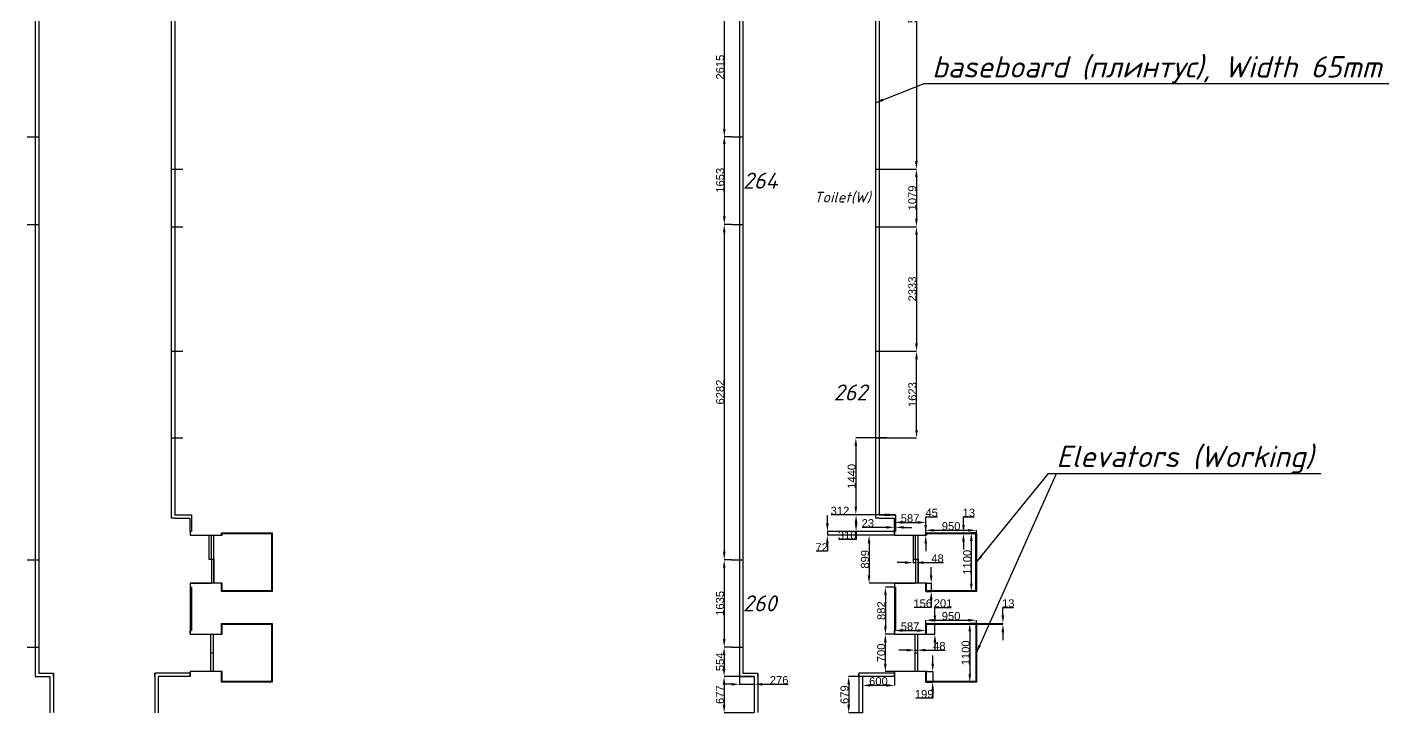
# Model space of a CAD drawing. Header units: millimetres. Extents: x 137411 to 273116, y -37 to 79573.
# Drawn here: x 139270 to 164797, y 13744 to 26584 of the extents above; entities that cross this region are included whole.
import ezdxf
from ezdxf.enums import TextEntityAlignment as Align

# ---------------------------------------------------------------- set-up
doc = ezdxf.new("R2010")
doc.units = ezdxf.units.MM
doc.header["$LTSCALE"] = 0.001
doc.linetypes.add('ACAD_ISO02W100', pattern=[15, 12, -3])
doc.styles.add('GOST', font='ISOCPEUI.TTF')
doc.styles.get("Standard").update_dxf_attribs({"font": 'Arial.ttf'})
doc.dimstyles.new('Copy of ISO-25', dxfattribs={"dimtxt": 150, "dimasz": 150, "dimexe": 1.25, "dimexo": 0.625, "dimtad": 1, "dimtoh": 1, "dimtxsty": 'Standard', "dimcen": 2.5, "dimadec": 0, "dimazin": 0, "dimtfac": 1, "dimtmove": 0, "dimatfit": 3, "dimfxl": 1, "dimarcsym": 0})

# ---------------------------------------------------------------- blocks, each defined once
blk = doc.blocks.new('*D78')
at = {"color": 0, "lineweight": -2, "transparency": 16777216}
for p, q in [((155240, 29862), (155941, 29862)), ((155940, 29712), (155940, 24077)), ((155240, 23927), (155941, 23927))]:
    blk.add_line(p, q, dxfattribs=at)
at = {"color": 0, "transparency": 16777216}
for points in [[(155915, 29712), (155965, 29712), (155940, 29862)], [(155915, 24077), (155965, 24077), (155940, 23927)]]:
    blk.add_solid(points, dxfattribs=at)
at = {"layer": 'Defpoints', "color": 0, "transparency": 16777216}
for p in [(155240, 29862), (155240, 23927), (155940, 23927)]:
    blk.add_point(p, dxfattribs=at)
at = {"color": 0, "transparency": 16777216, "insert": (155862, 26894), "char_height": 150, "attachment_point": 5, "rotation": 90}
blk.add_mtext('5935', dxfattribs=at)
blk = doc.blocks.new('*D88')
at = {"color": 0, "lineweight": -2, "transparency": 16777216}
for p, q in [((152339, 27145), (152338, 27145)), ((152339, 26995), (152339, 24680)), ((152473, 24530), (152338, 24530))]:
    blk.add_line(p, q, dxfattribs=at)
at = {"color": 0, "transparency": 16777216}
for points in [[(152314, 26995), (152364, 26995), (152339, 27145)], [(152314, 24680), (152364, 24680), (152339, 24530)]]:
    blk.add_solid(points, dxfattribs=at)
at = {"layer": 'Defpoints', "color": 0, "transparency": 16777216}
for p in [(152339, 27145), (152339, 24530), (152474, 24530)]:
    blk.add_point(p, dxfattribs=at)
at = {"color": 0, "transparency": 16777216, "insert": (152262, 25837), "char_height": 150, "attachment_point": 5, "rotation": 90}
blk.add_mtext('2615', dxfattribs=at)
blk = doc.blocks.new('*D89')
at = {"color": 0, "lineweight": -2, "transparency": 16777216}
for p, q in [((152337, 24545), (152340, 24545)), ((152339, 24395), (152339, 23042)), ((152473, 22892), (152338, 22892))]:
    blk.add_line(p, q, dxfattribs=at)
at = {"color": 0, "transparency": 16777216}
for points in [[(152314, 24395), (152364, 24395), (152339, 24545)], [(152314, 23042), (152364, 23042), (152339, 22892)]]:
    blk.add_solid(points, dxfattribs=at)
at = {"layer": 'Defpoints', "color": 0, "transparency": 16777216}
for p in [(152337, 24545), (152339, 22892), (152474, 22892)]:
    blk.add_point(p, dxfattribs=at)
at = {"color": 0, "transparency": 16777216, "insert": (152262, 23718), "char_height": 150, "attachment_point": 5, "rotation": 90}
blk.add_mtext('1653', dxfattribs=at)
blk = doc.blocks.new('*D90')
at = {"color": 0, "lineweight": -2, "transparency": 16777216}
for p, q in [((152337, 22892), (152337, 22892)), ((152338, 22742), (152338, 16760)), ((152473, 16610), (152337, 16610))]:
    blk.add_line(p, q, dxfattribs=at)
at = {"color": 0, "transparency": 16777216}
for points in [[(152313, 22742), (152363, 22742), (152338, 22892)], [(152313, 16760), (152363, 16760), (152338, 16610)]]:
    blk.add_solid(points, dxfattribs=at)
at = {"layer": 'Defpoints', "color": 0, "transparency": 16777216}
for p in [(152338, 22892), (152338, 16610), (152474, 16610)]:
    blk.add_point(p, dxfattribs=at)
at = {"color": 0, "transparency": 16777216, "insert": (152261, 19751), "char_height": 150, "attachment_point": 5, "rotation": 90}
blk.add_mtext('6282', dxfattribs=at)
blk = doc.blocks.new('*D91')
at = {"color": 0, "lineweight": -2, "transparency": 16777216}
for p, q in [((152336, 16610), (152335, 16610)), ((152337, 16460), (152337, 15125)), ((152473, 14975), (152335, 14975))]:
    blk.add_line(p, q, dxfattribs=at)
at = {"color": 0, "transparency": 16777216}
for points in [[(152312, 16460), (152362, 16460), (152337, 16610)], [(152312, 15125), (152362, 15125), (152337, 14975)]]:
    blk.add_solid(points, dxfattribs=at)
at = {"layer": 'Defpoints', "color": 0, "transparency": 16777216}
for p in [(152337, 16610), (152337, 14975), (152474, 14975)]:
    blk.add_point(p, dxfattribs=at)
at = {"color": 0, "transparency": 16777216, "insert": (152259, 15792), "char_height": 150, "attachment_point": 5, "rotation": 90}
blk.add_mtext('1635', dxfattribs=at)
blk = doc.blocks.new('*D92')
at = {"color": 0, "lineweight": -2, "transparency": 16777216}
for p, q in [((152335, 14975), (152334, 14975)), ((152335, 14825), (152335, 14571)), ((152623, 14421), (152334, 14421))]:
    blk.add_line(p, q, dxfattribs=at)
at = {"color": 0, "transparency": 16777216}
for points in [[(152310, 14825), (152360, 14825), (152335, 14975)], [(152310, 14571), (152360, 14571), (152335, 14421)]]:
    blk.add_solid(points, dxfattribs=at)
at = {"layer": 'Defpoints', "color": 0, "transparency": 16777216}
for p in [(152335, 14975), (152335, 14421), (152624, 14421)]:
    blk.add_point(p, dxfattribs=at)
at = {"color": 0, "transparency": 16777216, "insert": (152259, 14698), "char_height": 150, "attachment_point": 5, "rotation": 90}
blk.add_mtext('554', dxfattribs=at)
blk = doc.blocks.new('*D93')
at = {"color": 0, "lineweight": -2, "transparency": 16777216}
for p, q in [((152624, 14420), (152624, 14276)), ((152900, 14420), (152900, 14276)), ((152474, 14277), (152324, 14277)), ((152624, 14277), (152900, 14277)), ((153050, 14277), (153535, 14277))]:
    blk.add_line(p, q, dxfattribs=at)
at = {"color": 0, "transparency": 16777216}
for points in [[(152474, 14302), (152474, 14252), (152624, 14277)], [(153050, 14302), (153050, 14252), (152900, 14277)]]:
    blk.add_solid(points, dxfattribs=at)
at = {"layer": 'Defpoints', "color": 0, "transparency": 16777216}
for p in [(152624, 14421), (152900, 14421), (152900, 14277)]:
    blk.add_point(p, dxfattribs=at)
at = {"color": 0, "transparency": 16777216, "insert": (153367, 14354), "char_height": 150, "attachment_point": 5}
blk.add_mtext('276', dxfattribs=at)
blk = doc.blocks.new('*D94')
at = {"color": 0, "lineweight": -2, "transparency": 16777216}
for p, q in [((152899, 14421), (152334, 14421)), ((152335, 14271), (152335, 13894)), ((152899, 13744), (152334, 13744))]:
    blk.add_line(p, q, dxfattribs=at)
at = {"color": 0, "transparency": 16777216}
for points in [[(152310, 14271), (152360, 14271), (152335, 14421)], [(152310, 13894), (152360, 13894), (152335, 13744)]]:
    blk.add_solid(points, dxfattribs=at)
at = {"layer": 'Defpoints', "color": 0, "transparency": 16777216}
for p in [(152900, 14421), (152335, 13744), (152900, 13744)]:
    blk.add_point(p, dxfattribs=at)
at = {"color": 0, "transparency": 16777216, "insert": (152258, 14082), "char_height": 150, "attachment_point": 5, "rotation": 90}
blk.add_mtext('677', dxfattribs=at)
blk = doc.blocks.new('*D95')
at = {"color": 0, "lineweight": -2, "transparency": 16777216}
for p, q in [((155940, 23927), (155940, 23927)), ((155941, 23777), (155941, 22998)), ((155390, 22848), (155942, 22848))]:
    blk.add_line(p, q, dxfattribs=at)
at = {"color": 0, "transparency": 16777216}
for points in [[(155916, 23777), (155966, 23777), (155941, 23927)], [(155916, 22998), (155966, 22998), (155941, 22848)]]:
    blk.add_solid(points, dxfattribs=at)
at = {"layer": 'Defpoints', "color": 0, "transparency": 16777216}
for p in [(155941, 23927), (155390, 22848), (155941, 22848)]:
    blk.add_point(p, dxfattribs=at)
at = {"color": 0, "transparency": 16777216, "insert": (155864, 23387), "char_height": 150, "attachment_point": 5, "rotation": 90}
blk.add_mtext('1079', dxfattribs=at)
blk = doc.blocks.new('*D96')
at = {"color": 0, "lineweight": -2, "transparency": 16777216}
for p, q in [((155942, 22848), (155941, 22848)), ((155942, 22698), (155942, 20665)), ((155390, 20515), (155943, 20515))]:
    blk.add_line(p, q, dxfattribs=at)
at = {"color": 0, "transparency": 16777216}
for points in [[(155917, 22698), (155967, 22698), (155942, 22848)], [(155917, 20665), (155967, 20665), (155942, 20515)]]:
    blk.add_solid(points, dxfattribs=at)
at = {"layer": 'Defpoints', "color": 0, "transparency": 16777216}
for p in [(155942, 22848), (155390, 20515), (155942, 20515)]:
    blk.add_point(p, dxfattribs=at)
at = {"color": 0, "transparency": 16777216, "insert": (155865, 21681), "char_height": 150, "attachment_point": 5, "rotation": 90}
blk.add_mtext('2333', dxfattribs=at)
blk = doc.blocks.new('*D97')
at = {"color": 0, "lineweight": -2, "transparency": 16777216}
for p, q in [((155943, 20515), (155945, 20515)), ((155943, 19042), (155943, 20365)), ((155390, 18892), (155945, 18892))]:
    blk.add_line(p, q, dxfattribs=at)
at = {"color": 0, "transparency": 16777216}
for points in [[(155918, 20365), (155968, 20365), (155943, 20515)], [(155918, 19042), (155968, 19042), (155943, 18892)]]:
    blk.add_solid(points, dxfattribs=at)
at = {"layer": 'Defpoints', "color": 0, "transparency": 16777216}
for p in [(155942, 20515), (155943, 20515), (155390, 18892)]:
    blk.add_point(p, dxfattribs=at)
at = {"color": 0, "transparency": 16777216, "insert": (155866, 19703), "char_height": 150, "attachment_point": 5, "rotation": 90}
blk.add_mtext('1623', dxfattribs=at)
blk = doc.blocks.new('*D105')
at = {"color": 0, "lineweight": -2, "transparency": 16777216}
for p, q in [((155528, 16097), (155359, 16097)), ((155360, 15947), (155360, 15365)), ((155528, 15215), (155359, 15215))]:
    blk.add_line(p, q, dxfattribs=at)
at = {"color": 0, "transparency": 16777216}
for points in [[(155335, 15947), (155385, 15947), (155360, 16097)], [(155335, 15365), (155385, 15365), (155360, 15215)]]:
    blk.add_solid(points, dxfattribs=at)
at = {"layer": 'Defpoints', "color": 0, "transparency": 16777216}
for p in [(155529, 16097), (155360, 15215), (155529, 15215)]:
    blk.add_point(p, dxfattribs=at)
at = {"color": 0, "transparency": 16777216, "insert": (155283, 15656), "char_height": 150, "attachment_point": 5, "rotation": 90}
blk.add_mtext('882', dxfattribs=at)
blk = doc.blocks.new('*D109')
at = {"color": 0, "lineweight": -2, "transparency": 16777216}
for p, q in [((154929, 14422), (154929, 14255)), ((155529, 14422), (155529, 14255)), ((155379, 14256), (155079, 14256))]:
    blk.add_line(p, q, dxfattribs=at)
at = {"color": 0, "transparency": 16777216}
for points in [[(155079, 14281), (155079, 14231), (154929, 14256)], [(155379, 14281), (155379, 14231), (155529, 14256)]]:
    blk.add_solid(points, dxfattribs=at)
at = {"layer": 'Defpoints', "color": 0, "transparency": 16777216}
for p in [(154929, 14423), (155529, 14423), (154929, 14256)]:
    blk.add_point(p, dxfattribs=at)
at = {"color": 0, "transparency": 16777216, "insert": (155229, 14334), "char_height": 150, "attachment_point": 5}
blk.add_mtext('600', dxfattribs=at)
blk = doc.blocks.new('*D110')
at = {"color": 0, "lineweight": -2, "transparency": 16777216}
for p, q in [((154928, 14423), (154669, 14423)), ((154671, 14273), (154671, 13894)), ((154928, 13744), (154669, 13744))]:
    blk.add_line(p, q, dxfattribs=at)
at = {"color": 0, "transparency": 16777216}
for points in [[(154646, 14273), (154696, 14273), (154671, 14423)], [(154646, 13894), (154696, 13894), (154671, 13744)]]:
    blk.add_solid(points, dxfattribs=at)
at = {"layer": 'Defpoints', "color": 0, "transparency": 16777216}
for p in [(154929, 14423), (154671, 13744), (154929, 13744)]:
    blk.add_point(p, dxfattribs=at)
at = {"color": 0, "transparency": 16777216, "insert": (154593, 14083), "char_height": 150, "attachment_point": 5, "rotation": 90}
blk.add_mtext('679', dxfattribs=at)
blk = doc.blocks.new('*D115')
at = {"color": 0, "lineweight": -2, "transparency": 16777216}
for p, q in [((155389, 18892), (154803, 18892)), ((154805, 18742), (154805, 17602)), ((155551, 17452), (154803, 17452))]:
    blk.add_line(p, q, dxfattribs=at)
at = {"color": 0, "transparency": 16777216}
for points in [[(154780, 18742), (154830, 18742), (154805, 18892)], [(154780, 17602), (154830, 17602), (154805, 17452)]]:
    blk.add_solid(points, dxfattribs=at)
at = {"layer": 'Defpoints', "color": 0, "transparency": 16777216}
for p in [(155390, 18892), (154805, 17452), (155552, 17452)]:
    blk.add_point(p, dxfattribs=at)
at = {"color": 0, "transparency": 16777216, "insert": (154728, 18172), "char_height": 150, "attachment_point": 5, "rotation": 90}
blk.add_mtext('1440', dxfattribs=at)
blk = doc.blocks.new('*D116')
at = {"color": 0, "lineweight": -2, "transparency": 16777216}
for p, q in [((155240, 17450), (154342, 17450)), ((155240, 17451), (155240, 17449)), ((155402, 17450), (155390, 17450)), ((155552, 17451), (155552, 17449))]:
    blk.add_line(p, q, dxfattribs=at)
at = {"color": 0, "transparency": 16777216}
for points in [[(155390, 17475), (155390, 17425), (155240, 17450)], [(155402, 17475), (155402, 17425), (155552, 17450)]]:
    blk.add_solid(points, dxfattribs=at)
at = {"layer": 'Defpoints', "color": 0, "transparency": 16777216}
for p in [(155240, 17452), (155552, 17452), (155552, 17450)]:
    blk.add_point(p, dxfattribs=at)
at = {"color": 0, "transparency": 16777216, "insert": (154508, 17527), "char_height": 150, "attachment_point": 5}
blk.add_mtext('312', dxfattribs=at)
blk = doc.blocks.new('*D117')
at = {"color": 0, "lineweight": -2, "transparency": 16777216}
for p, q in [((155551, 17450), (154808, 17450)), ((155551, 17140), (154808, 17140)), ((154809, 17300), (154809, 17290)), ((154809, 17140), (154809, 16990)), ((154809, 16990), (154478, 16990))]:
    blk.add_line(p, q, dxfattribs=at)
at = {"color": 0, "transparency": 16777216}
for points in [[(154784, 17300), (154834, 17300), (154809, 17450)], [(154784, 17290), (154834, 17290), (154809, 17140)]]:
    blk.add_solid(points, dxfattribs=at)
at = {"layer": 'Defpoints', "color": 0, "transparency": 16777216}
for p in [(155552, 17450), (154809, 17140), (155552, 17140)]:
    blk.add_point(p, dxfattribs=at)
at = {"color": 0, "transparency": 16777216, "insert": (154643, 17067), "char_height": 150, "attachment_point": 5}
blk.add_mtext('310', dxfattribs=at)
blk = doc.blocks.new('*D118')
at = {"color": 0, "lineweight": -2, "transparency": 16777216}
for p, q in [((155379, 17217), (154921, 17217)), ((155529, 17141), (155529, 17218)), ((155552, 17217), (155529, 17217)), ((155552, 17141), (155552, 17218)), ((155702, 17217), (155852, 17217))]:
    blk.add_line(p, q, dxfattribs=at)
at = {"color": 0, "transparency": 16777216}
for points in [[(155379, 17242), (155379, 17192), (155529, 17217)], [(155702, 17242), (155702, 17192), (155552, 17217)]]:
    blk.add_solid(points, dxfattribs=at)
at = {"layer": 'Defpoints', "color": 0, "transparency": 16777216}
for p in [(155529, 17140), (155552, 17217), (155552, 17140)]:
    blk.add_point(p, dxfattribs=at)
at = {"color": 0, "transparency": 16777216, "insert": (155030, 17294), "char_height": 150, "attachment_point": 5}
blk.add_mtext('23', dxfattribs=at)
blk = doc.blocks.new('*D119')
at = {"color": 0, "lineweight": -2, "transparency": 16777216}
for p, q in [((154271, 17290), (154271, 17440)), ((155528, 17140), (154270, 17140)), ((154271, 17140), (154271, 17068)), ((155528, 17068), (154270, 17068)), ((154271, 16918), (154271, 16768)), ((154271, 16768), (154059, 16768))]:
    blk.add_line(p, q, dxfattribs=at)
at = {"color": 0, "transparency": 16777216}
for points in [[(154246, 17290), (154296, 17290), (154271, 17140)], [(154246, 16918), (154296, 16918), (154271, 17068)]]:
    blk.add_solid(points, dxfattribs=at)
at = {"layer": 'Defpoints', "color": 0, "transparency": 16777216}
for p in [(155529, 17140), (154271, 17068), (155529, 17068)]:
    blk.add_point(p, dxfattribs=at)
at = {"color": 0, "transparency": 16777216, "insert": (154165, 16844), "char_height": 150, "attachment_point": 5}
blk.add_mtext('72', dxfattribs=at)
blk = doc.blocks.new('*D120')
at = {"color": 0, "lineweight": -2, "transparency": 16777216}
for p, q in [((155528, 17068), (155052, 17068)), ((155053, 16918), (155053, 16319)), ((155528, 16169), (155052, 16169))]:
    blk.add_line(p, q, dxfattribs=at)
at = {"color": 0, "transparency": 16777216}
for points in [[(155028, 16918), (155078, 16918), (155053, 17068)], [(155028, 16319), (155078, 16319), (155053, 16169)]]:
    blk.add_solid(points, dxfattribs=at)
at = {"layer": 'Defpoints', "color": 0, "transparency": 16777216}
for p in [(155529, 17068), (155053, 16169), (155529, 16169)]:
    blk.add_point(p, dxfattribs=at)
at = {"color": 0, "transparency": 16777216, "insert": (154976, 16618), "char_height": 150, "attachment_point": 5, "rotation": 90}
blk.add_mtext('899', dxfattribs=at)
blk = doc.blocks.new('*D121')
at = {"color": 0, "lineweight": -2, "transparency": 16777216}
for p, q in [((155529, 17069), (155529, 17310)), ((155679, 17309), (155966, 17309)), ((156116, 17069), (156116, 17310))]:
    blk.add_line(p, q, dxfattribs=at)
at = {"color": 0, "transparency": 16777216}
for points in [[(155679, 17334), (155679, 17284), (155529, 17309)], [(155966, 17334), (155966, 17284), (156116, 17309)]]:
    blk.add_solid(points, dxfattribs=at)
at = {"layer": 'Defpoints', "color": 0, "transparency": 16777216}
for p in [(156116, 17309), (155529, 17068), (156116, 17068)]:
    blk.add_point(p, dxfattribs=at)
at = {"color": 0, "transparency": 16777216, "insert": (155822, 17386), "char_height": 150, "attachment_point": 5}
blk.add_mtext('587', dxfattribs=at)
blk = doc.blocks.new('*D122')
at = {"color": 0, "lineweight": -2, "transparency": 16777216}
for p, q in [((155878, 16618), (155878, 16555)), ((155926, 16618), (155926, 16555)), ((155728, 16556), (155578, 16556)), ((155878, 16556), (155926, 16556)), ((156076, 16556), (156448, 16556))]:
    blk.add_line(p, q, dxfattribs=at)
at = {"color": 0, "transparency": 16777216}
for points in [[(155728, 16581), (155728, 16531), (155878, 16556)], [(156076, 16581), (156076, 16531), (155926, 16556)]]:
    blk.add_solid(points, dxfattribs=at)
at = {"layer": 'Defpoints', "color": 0, "transparency": 16777216}
for p in [(155878, 16618), (155926, 16618), (155926, 16556)]:
    blk.add_point(p, dxfattribs=at)
at = {"color": 0, "transparency": 16777216, "insert": (156337, 16634), "char_height": 150, "attachment_point": 5}
blk.add_mtext('48', dxfattribs=at)
blk = doc.blocks.new('*D123')
at = {"color": 0, "lineweight": -2, "transparency": 16777216}
for p, q in [((156115, 17263), (156115, 17413)), ((156115, 17413), (156338, 17413)), ((156115, 17113), (156114, 17113)), ((156115, 17068), (156115, 17113)), ((156115, 17068), (156114, 17068)), ((156115, 16918), (156115, 16768))]:
    blk.add_line(p, q, dxfattribs=at)
at = {"color": 0, "transparency": 16777216}
for points in [[(156090, 17263), (156140, 17263), (156115, 17113)], [(156090, 16918), (156140, 16918), (156115, 17068)]]:
    blk.add_solid(points, dxfattribs=at)
at = {"layer": 'Defpoints', "color": 0, "transparency": 16777216}
for p in [(156115, 17113), (156116, 17113), (156116, 17068)]:
    blk.add_point(p, dxfattribs=at)
at = {"color": 0, "transparency": 16777216, "insert": (156227, 17490), "char_height": 150, "attachment_point": 5}
blk.add_mtext('45', dxfattribs=at)
blk = doc.blocks.new('*D125')
at = {"color": 0, "lineweight": -2, "transparency": 16777216}
for p, q in [((156116, 17114), (156116, 17162)), ((156266, 17161), (156916, 17161)), ((157066, 17114), (157066, 17162))]:
    blk.add_line(p, q, dxfattribs=at)
at = {"color": 0, "transparency": 16777216}
for points in [[(156266, 17186), (156266, 17136), (156116, 17161)], [(156916, 17186), (156916, 17136), (157066, 17161)]]:
    blk.add_solid(points, dxfattribs=at)
at = {"layer": 'Defpoints', "color": 0, "transparency": 16777216}
for p in [(156116, 17113), (157066, 17161), (157066, 17113)]:
    blk.add_point(p, dxfattribs=at)
at = {"color": 0, "transparency": 16777216, "insert": (156591, 17238), "char_height": 150, "attachment_point": 5}
blk.add_mtext('950', dxfattribs=at)
blk = doc.blocks.new('*D126')
at = {"color": 0, "lineweight": -2, "transparency": 16777216}
for p, q in [((157065, 17113), (156968, 17113)), ((156970, 16963), (156970, 16163)), ((157065, 16013), (156968, 16013))]:
    blk.add_line(p, q, dxfattribs=at)
at = {"color": 0, "transparency": 16777216}
for points in [[(156945, 16963), (156995, 16963), (156970, 17113)], [(156945, 16163), (156995, 16163), (156970, 16013)]]:
    blk.add_solid(points, dxfattribs=at)
at = {"layer": 'Defpoints', "color": 0, "transparency": 16777216}
for p in [(157066, 17113), (156970, 16013), (157066, 16013)]:
    blk.add_point(p, dxfattribs=at)
at = {"color": 0, "transparency": 16777216, "insert": (156892, 16563), "char_height": 150, "attachment_point": 5, "rotation": 90}
blk.add_mtext('1100', dxfattribs=at)
blk = doc.blocks.new('*D127')
at = {"color": 0, "lineweight": -2, "transparency": 16777216}
for p, q in [((156218, 16319), (156218, 16469)), ((156116, 16169), (156220, 16169)), ((156218, 16169), (156218, 16013)), ((156116, 16013), (156220, 16013)), ((156218, 15863), (156218, 15713)), ((156218, 15713), (155900, 15713))]:
    blk.add_line(p, q, dxfattribs=at)
at = {"color": 0, "transparency": 16777216}
for points in [[(156193, 16319), (156243, 16319), (156218, 16169)], [(156193, 15863), (156243, 15863), (156218, 16013)]]:
    blk.add_solid(points, dxfattribs=at)
at = {"layer": 'Defpoints', "color": 0, "transparency": 16777216}
for p in [(156116, 16169), (156116, 16013), (156218, 16013)]:
    blk.add_point(p, dxfattribs=at)
at = {"color": 0, "transparency": 16777216, "insert": (156059, 15790), "char_height": 150, "attachment_point": 5}
blk.add_mtext('156', dxfattribs=at)
blk = doc.blocks.new('*D128')
at = {"color": 0, "lineweight": -2, "transparency": 16777216}
for p, q in [((155528, 15215), (155357, 15215)), ((155358, 15065), (155358, 14665)), ((155528, 14515), (155357, 14515))]:
    blk.add_line(p, q, dxfattribs=at)
at = {"color": 0, "transparency": 16777216}
for points in [[(155333, 15065), (155383, 15065), (155358, 15215)], [(155333, 14665), (155383, 14665), (155358, 14515)]]:
    blk.add_solid(points, dxfattribs=at)
at = {"layer": 'Defpoints', "color": 0, "transparency": 16777216}
for p in [(155529, 15215), (155358, 14515), (155529, 14515)]:
    blk.add_point(p, dxfattribs=at)
at = {"color": 0, "transparency": 16777216, "insert": (155281, 14865), "char_height": 150, "attachment_point": 5, "rotation": 90}
blk.add_mtext('700', dxfattribs=at)
blk = doc.blocks.new('*D129')
at = {"color": 0, "lineweight": -2, "transparency": 16777216}
for p, q in [((155761, 14917), (155611, 14917)), ((155911, 14941), (155911, 14916)), ((155911, 14917), (155959, 14917)), ((155959, 14941), (155959, 14916)), ((156109, 14917), (156481, 14917))]:
    blk.add_line(p, q, dxfattribs=at)
at = {"color": 0, "transparency": 16777216}
for points in [[(155761, 14942), (155761, 14892), (155911, 14917)], [(156109, 14942), (156109, 14892), (155959, 14917)]]:
    blk.add_solid(points, dxfattribs=at)
at = {"layer": 'Defpoints', "color": 0, "transparency": 16777216}
for p in [(155911, 14942), (155959, 14942), (155959, 14917)]:
    blk.add_point(p, dxfattribs=at)
at = {"color": 0, "transparency": 16777216, "insert": (156370, 14994), "char_height": 150, "attachment_point": 5}
blk.add_mtext('48', dxfattribs=at)
blk = doc.blocks.new('*D130')
at = {"color": 0, "lineweight": -2, "transparency": 16777216}
for p, q in [((155529, 15216), (155529, 15285)), ((155679, 15284), (155966, 15284)), ((156116, 15216), (156116, 15285))]:
    blk.add_line(p, q, dxfattribs=at)
at = {"color": 0, "transparency": 16777216}
for points in [[(155679, 15309), (155679, 15259), (155529, 15284)], [(155966, 15309), (155966, 15259), (156116, 15284)]]:
    blk.add_solid(points, dxfattribs=at)
at = {"layer": 'Defpoints', "color": 0, "transparency": 16777216}
for p in [(155529, 15215), (156116, 15284), (156116, 15215)]:
    blk.add_point(p, dxfattribs=at)
at = {"color": 0, "transparency": 16777216, "insert": (155822, 15361), "char_height": 150, "attachment_point": 5}
blk.add_mtext('587', dxfattribs=at)
blk = doc.blocks.new('*D131')
at = {"color": 0, "lineweight": -2, "transparency": 16777216}
for p, q in [((156287, 15566), (156287, 15716)), ((156287, 15716), (156592, 15716)), ((156116, 15416), (156288, 15416)), ((156287, 15215), (156287, 15416)), ((156116, 15215), (156288, 15215)), ((156287, 15065), (156287, 14915))]:
    blk.add_line(p, q, dxfattribs=at)
at = {"color": 0, "transparency": 16777216}
for points in [[(156262, 15566), (156312, 15566), (156287, 15416)], [(156262, 15065), (156312, 15065), (156287, 15215)]]:
    blk.add_solid(points, dxfattribs=at)
at = {"layer": 'Defpoints', "color": 0, "transparency": 16777216}
for p in [(156116, 15416), (156116, 15215), (156287, 15215)]:
    blk.add_point(p, dxfattribs=at)
at = {"color": 0, "transparency": 16777216, "insert": (156440, 15793), "char_height": 150, "attachment_point": 5}
blk.add_mtext('201', dxfattribs=at)
blk = doc.blocks.new('*D132')
at = {"color": 0, "lineweight": -2, "transparency": 16777216}
for p, q in [((156116, 15417), (156116, 15478)), ((156266, 15477), (156916, 15477)), ((157066, 15417), (157066, 15478))]:
    blk.add_line(p, q, dxfattribs=at)
at = {"color": 0, "transparency": 16777216}
for points in [[(156266, 15502), (156266, 15452), (156116, 15477)], [(156916, 15502), (156916, 15452), (157066, 15477)]]:
    blk.add_solid(points, dxfattribs=at)
at = {"layer": 'Defpoints', "color": 0, "transparency": 16777216}
for p in [(156116, 15416), (157066, 15477), (157066, 15416)]:
    blk.add_point(p, dxfattribs=at)
at = {"color": 0, "transparency": 16777216, "insert": (156591, 15554), "char_height": 150, "attachment_point": 5}
blk.add_mtext('950', dxfattribs=at)
blk = doc.blocks.new('*D133')
at = {"color": 0, "lineweight": -2, "transparency": 16777216}
for p, q in [((157065, 15416), (156940, 15416)), ((156941, 15266), (156941, 14466)), ((157065, 14316), (156940, 14316))]:
    blk.add_line(p, q, dxfattribs=at)
at = {"color": 0, "transparency": 16777216}
for points in [[(156916, 15266), (156966, 15266), (156941, 15416)], [(156916, 14466), (156966, 14466), (156941, 14316)]]:
    blk.add_solid(points, dxfattribs=at)
at = {"layer": 'Defpoints', "color": 0, "transparency": 16777216}
for p in [(157066, 15416), (156941, 14316), (157066, 14316)]:
    blk.add_point(p, dxfattribs=at)
at = {"color": 0, "transparency": 16777216, "insert": (156864, 14866), "char_height": 150, "attachment_point": 5, "rotation": 90}
blk.add_mtext('1100', dxfattribs=at)
blk = doc.blocks.new('*D134')
at = {"color": 0, "lineweight": -2, "transparency": 16777216}
for p, q in [((156246, 14665), (156246, 14815)), ((156116, 14515), (156247, 14515)), ((156116, 14316), (156247, 14316)), ((156246, 14515), (156246, 14316)), ((156246, 14166), (156246, 14016)), ((156246, 14016), (155928, 14016))]:
    blk.add_line(p, q, dxfattribs=at)
at = {"color": 0, "transparency": 16777216}
for points in [[(156221, 14665), (156271, 14665), (156246, 14515)], [(156221, 14166), (156271, 14166), (156246, 14316)]]:
    blk.add_solid(points, dxfattribs=at)
at = {"layer": 'Defpoints', "color": 0, "transparency": 16777216}
for p in [(156116, 14515), (156116, 14316), (156246, 14316)]:
    blk.add_point(p, dxfattribs=at)
at = {"color": 0, "transparency": 16777216, "insert": (156087, 14093), "char_height": 150, "attachment_point": 5}
blk.add_mtext('199', dxfattribs=at)
blk = doc.blocks.new('*D138')
at = {"color": 0, "lineweight": -2, "transparency": 16777216}
for p, q in [((156823, 17263), (156823, 17413)), ((156823, 17413), (157024, 17413)), ((156801, 17113), (156824, 17113)), ((156823, 17100), (156823, 17113)), ((156591, 17100), (156824, 17100)), ((156823, 16950), (156823, 16800))]:
    blk.add_line(p, q, dxfattribs=at)
at = {"color": 0, "transparency": 16777216}
for points in [[(156798, 17263), (156848, 17263), (156823, 17113)], [(156798, 16950), (156848, 16950), (156823, 17100)]]:
    blk.add_solid(points, dxfattribs=at)
at = {"layer": 'Defpoints', "color": 0, "transparency": 16777216}
for p in [(156801, 17113), (156823, 17113), (156591, 17100)]:
    blk.add_point(p, dxfattribs=at)
at = {"color": 0, "transparency": 16777216, "insert": (156924, 17490), "char_height": 150, "attachment_point": 5}
blk.add_mtext('13', dxfattribs=at)
blk = doc.blocks.new('*D142')
at = {"color": 0, "lineweight": -2, "transparency": 16777216}
for p, q in [((157562, 15566), (157562, 15716)), ((157562, 15716), (157763, 15716)), ((156843, 15416), (157563, 15416)), ((157053, 15403), (157563, 15403)), ((157562, 15403), (157562, 15416)), ((157562, 15253), (157562, 15103))]:
    blk.add_line(p, q, dxfattribs=at)
at = {"color": 0, "transparency": 16777216}
for points in [[(157537, 15566), (157587, 15566), (157562, 15416)], [(157537, 15253), (157587, 15253), (157562, 15403)]]:
    blk.add_solid(points, dxfattribs=at)
at = {"layer": 'Defpoints', "color": 0, "transparency": 16777216}
for p in [(156842, 15416), (157053, 15403), (157562, 15416)]:
    blk.add_point(p, dxfattribs=at)
at = {"color": 0, "transparency": 16777216, "insert": (157663, 15793), "char_height": 150, "attachment_point": 5}
blk.add_mtext('13', dxfattribs=at)

msp = doc.modelspace()

# ---------------------------------------------------------------- linework, layer by layer
at = {"ltscale": 2000}
for p, q in [((141971.282, 29796.897), (141971.282, 23926.897)), ((139485.282, 27144.897), (139485.282, 24529.897)), ((139485.282, 22891.897), (139485.282, 16609.897)), ((141971.282, 22847.897), (141971.282, 20514.897)), ((141971.282, 18891.897), (141971.282, 17386.897)), ((142036.282, 17386.897), (142325.282, 17386.897)), ((142325.282, 17139.897), (142325.282, 17386.897)), ((142325.282, 16096.897), (142325.282, 15286.897)), ((139485.282, 14974.897), (139485.282, 14485.897)), ((139485.282, 14485.897), (139761.282, 14485.897)), ((139761.282, 14420.897), (139761.282, 14485.897)), ((139761.282, 14485.897), (139761.282, 13745.505)), ((142325.282, 14487.897), (141660.282, 14487.897)), ((141660.282, 14422.897), (141660.282, 14487.897)), ((141660.282, 14487.897), (141660.282, 13743.897))]:
    msp.add_line(p, q, dxfattribs=at)
for p, q in [((142036.282, 29861.897), (142036.282, 23926.897)), ((139420.282, 27144.897), (139420.282, 24529.897)), ((139270.282, 24529.897), (139485.282, 24529.897)), ((139420.282, 24529.897), (139420.282, 22891.897)), ((139485.282, 24529.897), (139485.282, 22891.897)), ((141971.282, 23926.897), (142186.282, 23926.897)), ((141971.282, 23926.897), (141971.282, 22847.897)), ((142036.282, 23926.897), (142036.282, 22847.897)), ((139270.282, 22891.897), (139485.282, 22891.897)), ((139420.282, 22891.897), (139420.282, 16609.897)), ((141971.282, 22847.897), (142186.282, 22847.897)), ((142036.282, 22847.897), (142036.282, 20514.897)), ((141971.282, 20514.897), (142186.282, 20514.897)), ((141971.282, 20514.897), (141971.282, 18891.897)), ((142036.282, 20514.897), (142036.282, 18891.897)), ((141971.282, 18891.897), (142186.282, 18891.897)), ((142036.282, 18891.897), (142036.282, 17451.897)), ((142036.282, 17386.897), (141971.282, 17386.897)), ((142036.282, 17451.897), (142348.282, 17451.897)), ((142348.282, 17451.897), (142348.282, 17139.897)), ((142348.282, 17139.897), (142325.282, 17139.897)), ((142325.282, 17139.897), (142325.282, 17067.897)), ((142912.282, 17067.897), (142912.282, 17112.897)), ((142912.282, 17112.897), (143862.282, 17112.897)), ((142912.282, 17112.897), (142912.282, 17099.897)), ((143862.282, 17112.897), (143862.282, 16012.897)), ((142325.282, 17067.897), (142674.282, 17067.897)), ((142325.282, 17067.897), (142912.282, 17067.897)), ((142674.282, 17067.897), (142674.282, 16618.397)), ((142674.282, 17067.897), (142722.282, 17067.897)), ((142722.282, 16618.397), (142722.282, 17067.897)), ((142770.282, 16168.897), (142770.282, 17067.897)), ((142925.282, 17067.897), (142912.282, 17067.897)), ((142925.282, 17099.897), (143849.282, 17099.897)), ((142925.282, 17099.897), (142925.282, 17067.897)), ((143849.282, 17099.897), (143849.282, 16025.897)), ((139270.282, 16609.897), (139485.282, 16609.897)), ((139420.282, 16609.897), (139420.282, 14974.897)), ((139485.282, 16609.897), (139485.282, 14974.897)), ((142674.282, 16618.397), (142722.282, 16618.397)), ((142722.282, 16618.397), (142722.282, 16168.897)), ((142722.282, 16618.397), (142770.282, 16618.397)), ((142770.282, 16618.397), (142770.282, 16168.897)), ((142325.282, 16168.897), (142722.282, 16168.897)), ((142325.282, 16168.897), (142325.282, 16096.897)), ((142912.282, 16168.897), (142325.282, 16168.897)), ((142325.282, 16096.897), (142348.282, 16096.897)), ((142348.282, 16096.897), (142348.282, 15286.897)), ((142912.282, 16012.897), (142912.282, 16168.897)), ((142925.282, 16168.897), (142912.282, 16168.897)), ((142925.282, 16025.897), (142925.282, 16168.897)), ((143862.282, 16012.897), (142912.282, 16012.897)), ((143849.282, 16025.897), (142925.282, 16025.897)), ((142912.282, 15214.897), (142912.282, 15415.897)), ((142912.282, 15415.897), (143862.282, 15415.897)), ((142925.282, 15214.897), (142925.282, 15402.897)), ((142925.282, 15402.897), (143849.282, 15402.897)), ((143849.282, 15402.897), (143849.282, 14328.897)), ((143862.282, 15415.897), (143862.282, 14315.897)), ((142325.282, 15286.897), (142325.282, 15214.897)), ((142325.282, 15214.897), (142325.282, 15286.897)), ((142325.282, 15286.897), (142348.282, 15286.897)), ((142325.282, 15214.897), (142707.282, 15214.897)), ((142325.282, 15214.897), (142912.282, 15214.897)), ((142707.282, 15214.897), (142707.282, 14514.897)), ((142707.282, 15214.897), (142755.282, 15214.897)), ((142755.282, 15214.897), (142755.282, 14514.897)), ((142912.282, 15214.897), (142925.282, 15214.897)), ((139270.282, 14974.897), (139485.282, 14974.897)), ((139420.282, 14974.897), (139420.282, 14420.897)), ((142707.282, 14864.897), (142755.282, 14864.897)), ((139420.282, 14420.897), (139696.282, 14420.897)), ((139696.282, 14420.897), (139696.282, 13743.897)), ((142325.282, 14422.897), (141725.282, 14422.897)), ((141725.282, 14422.897), (141725.282, 13743.897)), ((142707.282, 14514.897), (142325.282, 14514.897)), ((142325.282, 14514.897), (142325.282, 14422.897)), ((142912.282, 14514.897), (142325.282, 14514.897)), ((142325.282, 14422.897), (142325.282, 14487.897)), ((142912.282, 14315.897), (142912.282, 14514.897)), ((142925.282, 14514.897), (142912.282, 14514.897)), ((143862.282, 14315.897), (142912.282, 14315.897)), ((142925.282, 14328.897), (142925.282, 14514.897)), ((143849.282, 14328.897), (142925.282, 14328.897))]:
    msp.add_line(p, q)
at = {"color": 5, "linetype": 'ACAD_ISO02W100', "ltscale": 2000}
for p, q in [((155174.688, 29796.897), (155174.688, 23926.897)), ((152688.688, 27144.897), (152688.688, 24529.897)), ((152688.688, 22891.897), (152688.688, 16609.897)), ((155174.688, 22847.897), (155174.688, 20514.897)), ((155174.688, 18891.897), (155174.688, 17386.897)), ((155239.688, 17386.897), (155528.688, 17386.897)), ((155528.688, 17139.897), (155528.688, 17386.897)), ((155528.688, 16096.897), (155528.688, 15286.897)), ((152688.688, 14974.897), (152688.688, 14485.897)), ((152688.688, 14485.897), (152964.688, 14485.897)), ((152964.688, 14420.897), (152964.688, 14485.897)), ((152964.688, 14485.897), (152964.688, 13745.505)), ((155528.688, 14487.897), (154863.688, 14487.897)), ((154863.688, 14422.897), (154863.688, 14487.897)), ((154863.688, 14487.897), (154863.688, 13743.897))]:
    msp.add_line(p, q, dxfattribs=at)
at = {"color": 5}
for p, q in [((155239.688, 29861.897), (155239.688, 23926.897)), ((152623.688, 27144.897), (152623.688, 24529.897)), ((152623.688, 22891.897), (152623.688, 16609.897)), ((155239.688, 22847.897), (155239.688, 20514.897)), ((155239.688, 18891.897), (155239.688, 17451.897)), ((155239.688, 17386.897), (155174.688, 17386.897)), ((155239.688, 17451.897), (155551.688, 17451.897)), ((155551.688, 17451.897), (155551.688, 17139.897)), ((155551.688, 17139.897), (155528.688, 17139.897)), ((155528.688, 17139.897), (155528.688, 17067.897)), ((155528.688, 17067.897), (155877.688, 17067.897)), ((155877.688, 17067.897), (155925.688, 17067.897)), ((155528.688, 16168.897), (155925.688, 16168.897)), ((155528.688, 16168.897), (155528.688, 16096.897)), ((155528.688, 16096.897), (155551.688, 16096.897)), ((155551.688, 16096.897), (155551.688, 15286.897)), ((155528.688, 15286.897), (155528.688, 15214.897)), ((155528.688, 15214.897), (155528.688, 15286.897)), ((155528.688, 15286.897), (155551.688, 15286.897)), ((155528.688, 15214.897), (155910.688, 15214.897)), ((152623.688, 14974.897), (152623.688, 14420.897)), ((152623.688, 14420.897), (152899.688, 14420.897)), ((152899.688, 14420.897), (152899.688, 13743.897)), ((155528.688, 14422.897), (154928.688, 14422.897)), ((154928.688, 14422.897), (154928.688, 13743.897)), ((155910.688, 14514.897), (155528.688, 14514.897)), ((155528.688, 14514.897), (155528.688, 14422.897)), ((155528.688, 14422.897), (155528.688, 14487.897))]:
    msp.add_line(p, q, dxfattribs=at)
at = {"color": 1}
for p, q in [((152473.688, 24529.897), (152688.688, 24529.897)), ((152623.688, 24529.897), (152623.688, 22891.897)), ((152688.688, 24529.897), (152688.688, 22891.897)), ((155174.688, 23926.897), (155389.688, 23926.897)), ((155174.688, 23926.897), (155174.688, 22847.897)), ((155239.688, 23926.897), (155239.688, 22847.897)), ((152473.688, 22891.897), (152688.688, 22891.897)), ((155174.688, 22847.897), (155389.688, 22847.897)), ((155174.688, 20514.897), (155389.688, 20514.897)), ((155174.688, 20514.897), (155174.688, 18891.897)), ((155239.688, 20514.897), (155239.688, 18891.897)), ((155174.688, 18891.897), (155389.688, 18891.897)), ((152473.688, 16609.897), (152688.688, 16609.897)), ((152623.688, 16609.897), (152623.688, 14974.897)), ((152688.688, 16609.897), (152688.688, 14974.897)), ((152473.688, 14974.897), (152688.688, 14974.897))]:
    msp.add_line(p, q, dxfattribs=at)
at = {"color": 3}
for p, q in [((156115.688, 17067.897), (156115.688, 17112.897)), ((156115.688, 17112.897), (157065.688, 17112.897)), ((157065.688, 17112.897), (157065.688, 16012.897)), ((155528.688, 17067.897), (156115.688, 17067.897)), ((155877.688, 17067.897), (155877.688, 16618.397)), ((155877.688, 17067.897), (155877.688, 16618.397)), ((155925.688, 16618.397), (155925.688, 17067.897)), ((155925.688, 16618.397), (155925.688, 17067.897)), ((155973.688, 16168.897), (155973.688, 17067.897)), ((156127.413, 17067.897), (156114.413, 17067.897)), ((156127.413, 17099.897), (157051.413, 17099.897)), ((156127.413, 17099.897), (156127.413, 17067.897)), ((157051.413, 17099.897), (157051.413, 16025.897)), ((155877.688, 16618.397), (155925.688, 16618.397)), ((155877.688, 16618.397), (155925.688, 16618.397)), ((155925.688, 16618.397), (155925.688, 16168.897)), ((155925.688, 16618.397), (155925.688, 16168.897)), ((155925.688, 16618.397), (155973.688, 16618.397)), ((155973.688, 16618.397), (155973.688, 16168.897)), ((156115.688, 16168.897), (155528.688, 16168.897)), ((156127.413, 16168.897), (156114.413, 16168.897)), ((156115.688, 16012.897), (156115.688, 16168.897)), ((156127.413, 16025.897), (156127.413, 16168.897)), ((157065.688, 16012.897), (156115.688, 16012.897)), ((157051.413, 16025.897), (156127.413, 16025.897)), ((156115.688, 15214.897), (156115.688, 15415.897)), ((156115.688, 15415.897), (157065.688, 15415.897)), ((156128.688, 15214.897), (156128.688, 15402.897)), ((156128.688, 15402.897), (157052.688, 15402.897)), ((157052.688, 15402.897), (157052.688, 14328.897)), ((157065.688, 15415.897), (157065.688, 14315.897)), ((155528.688, 15214.897), (156115.688, 15214.897)), ((155910.688, 15214.897), (155910.688, 14514.897)), ((155910.688, 15214.897), (155910.688, 14514.897)), ((155958.688, 15214.897), (155958.688, 14514.897)), ((156115.688, 15214.897), (156128.688, 15214.897)), ((155910.688, 14864.897), (155958.688, 14864.897)), ((156115.688, 14514.897), (155528.688, 14514.897)), ((156115.688, 14315.897), (156115.688, 14514.897)), ((156128.688, 14514.897), (156115.688, 14514.897)), ((157065.688, 14315.897), (156115.688, 14315.897)), ((156128.688, 14328.897), (156128.688, 14514.897)), ((157052.688, 14328.897), (156128.688, 14328.897))]:
    msp.add_line(p, q, dxfattribs=at)

# ---------------------------------------------------------------- texts
at = {"style": 'GOST'}
for s, height, p in [('264', 300, (152688.688, 23710.897)), ('Toilet(W)', 200, (154020.334, 23401.282)), ('262', 300, (154389.07, 19743.485)), ('260', 300, (152688.688, 15792.397))]:
    msp.add_text(s, height=height, dxfattribs=at).set_placement(p, align=Align.MIDDLE_LEFT)
at = {"char_height": 400, "attachment_point": 7, "style": 'GOST'}
for s, insert in [('baseboard (плинтус), Width 65mm', (156234.702, 25534.304)), ('Elevators (Working)', (158564.903, 18224.554))]:
    msp.add_mtext(s, dxfattribs=dict(at, insert=insert))

# ---------------------------------------------------------------- dimensions: what is measured, and where the dimension line sits
for base, p1, p2, picture, middle in [((155939.636, 23926.897), (155239.688, 29861.897), (155239.688, 23926.897), '*D78', (155862.374, 26894.397)), ((152339.232, 24529.897), (152339.232, 27144.897), (152473.688, 24529.897), '*D88', (152262.021, 25837.397)), ((152339.232, 22891.897), (152336.732, 24544.897), (152473.688, 22891.897), '*D89', (152261.97, 23718.397)), ((155940.886, 22847.897), (155940.886, 23926.897), (155389.688, 22847.897), '*D95', (155863.675, 23387.397)), ((152337.982, 16609.897), (152337.982, 22891.897), (152473.688, 16609.897), '*D90', (152260.771, 19750.897)), ((155942.136, 20514.897), (155942.136, 22847.897), (155389.688, 20514.897), '*D96', (155864.874, 21681.397)), ((155943.386, 20514.897), (155389.688, 18891.897), (155942.136, 20514.897), '*D97', (155866.124, 19703.397)), ((154804.725, 17451.897), (155389.688, 18891.897), (155551.688, 17451.897), '*D115', (154727.515, 18171.897)), ((154271.302, 17067.897), (155528.688, 17139.897), (155528.688, 17067.897), '*D119', (154164.623, 16843.829)), ((156115.013, 17112.897), (156115.688, 17067.897), (156115.688, 17112.897), '*D123', (156226.655, 17489.801)), ((156822.616, 17112.897), (156590.688, 17099.897), (156800.657, 17112.897), '*D138', (156923.616, 17490.16)), ((156969.516, 16012.897), (157065.688, 17112.897), (157065.688, 16012.897), '*D126', (156892.305, 16562.897)), ((155053.494, 16168.897), (155528.688, 17067.897), (155528.688, 16168.897), '*D120', (154976.283, 16618.397)), ((152336.732, 14974.897), (152336.732, 16609.897), (152473.688, 14974.897), '*D91', (152259.47, 15792.397)), ((156218.266, 16012.897), (156115.688, 16168.897), (156115.688, 16012.897), '*D127', (156059.046, 15790.108)), ((155360.011, 15214.897), (155528.688, 16096.897), (155528.688, 15214.897), '*D105', (155282.8, 15655.897)), ((156940.891, 14315.897), (157065.688, 15415.897), (157065.688, 14315.897), '*D133', (156863.68, 14865.897)), ((155358.068, 14514.897), (155528.688, 15214.897), (155528.688, 14514.897), '*D128', (155280.857, 14864.897)), ((152335.482, 14420.897), (152335.482, 14974.897), (152623.688, 14420.897), '*D92', (152258.578, 14697.897)), ((156245.957, 14315.897), (156115.688, 14514.897), (156115.688, 14315.897), '*D134', (156086.533, 14093.108)), ((152335.482, 13743.897), (152899.688, 14420.897), (152899.688, 13743.897), '*D94', (152258.271, 14082.397)), ((154670.547, 13743.897), (154928.688, 14422.897), (154928.688, 13743.897), '*D110', (154593.336, 14083.397))]:
    dim = msp.add_linear_dim(base=base, p1=p1, p2=p2, angle=90, dimstyle='Copy of ISO-25')
    dim.commit()
    dim.dimension.update_dxf_attribs({"geometry": picture, "text_midpoint": middle})
for base, p1, p2, picture, middle in [((155551.688, 17449.894), (155239.688, 17451.897), (155551.688, 17451.897), '*D116', (154507.64, 17449.894)), ((155551.688, 17216.973), (155528.688, 17139.897), (155551.688, 17139.897), '*D118', (155030.448, 17216.973))]:
    dim = msp.add_linear_dim(base=base, p1=p1, p2=p2, dimstyle='Copy of ISO-25')
    dim.commit()
    dim.dimension.update_dxf_attribs({"geometry": picture, "text_midpoint": middle, "dimtype": 160})
for base, p1, p2, picture, middle in [((154809.322, 17139.897), (155551.688, 17449.894), (155551.688, 17139.897), '*D117', (154643.298, 16989.897)), ((156286.637, 15214.897), (156115.688, 15415.897), (156115.688, 15214.897), '*D131', (156439.768, 15715.897)), ((157561.677, 15415.897), (157052.688, 15402.897), (156842.252, 15415.897), '*D142', (157662.677, 15715.897))]:
    dim = msp.add_linear_dim(base=base, p1=p1, p2=p2, angle=90, dimstyle='Copy of ISO-25')
    dim.commit()
    dim.dimension.update_dxf_attribs({"geometry": picture, "text_midpoint": middle, "dimtype": 160})
for base, p1, p2, picture, middle in [((156115.688, 17309.178), (155528.688, 17067.897), (156115.688, 17067.897), '*D121', (155822.188, 17386.389)), ((157065.688, 17161.016), (156115.688, 17112.897), (157065.688, 17112.897), '*D125', (156590.688, 17238.227)), ((155925.688, 16556.36), (155877.688, 16618.397), (155925.688, 16618.397), '*D122', (156336.92, 16633.571)), ((157065.688, 15477.236), (156115.688, 15415.897), (157065.688, 15415.897), '*D132', (156590.688, 15554.447)), ((156115.688, 15283.903), (155528.688, 15214.897), (156115.688, 15214.897), '*D130', (155822.188, 15361.114)), ((155958.688, 14917.192), (155910.688, 14941.993), (155958.688, 14941.993), '*D129', (156369.92, 14994.403)), ((152899.688, 14276.924), (152623.688, 14420.897), (152899.688, 14420.897), '*D93', (153367.247, 14354.135)), ((154928.688, 14256.476), (155528.688, 14422.897), (154928.688, 14422.897), '*D109', (155228.688, 14333.687))]:
    dim = msp.add_linear_dim(base=base, p1=p1, p2=p2, dimstyle='Copy of ISO-25')
    dim.commit()
    dim.dimension.update_dxf_attribs({"geometry": picture, "text_midpoint": middle})

# ---------------------------------------------------------------- leaders
at = {"annotation_type": 0, "has_hookline": 1, "hookline_direction": 0}
for points, text_width in [([(155174.688, 25170.372), (156084.077, 25533.679), (156234.077, 25533.679)], 8561.818), ([(157065.688, 16562.897), (158414.278, 18223.929), (158564.278, 18223.929)], 4959.697)]:
    msp.add_leader(points, dimstyle='Copy of ISO-25', dxfattribs=dict(at, text_width=text_width))
msp.add_leader([(157065.688, 14865.897), (158564.903, 18224.554)], dimstyle='Copy of ISO-25')

doc.saveas('drawing.dxf')
